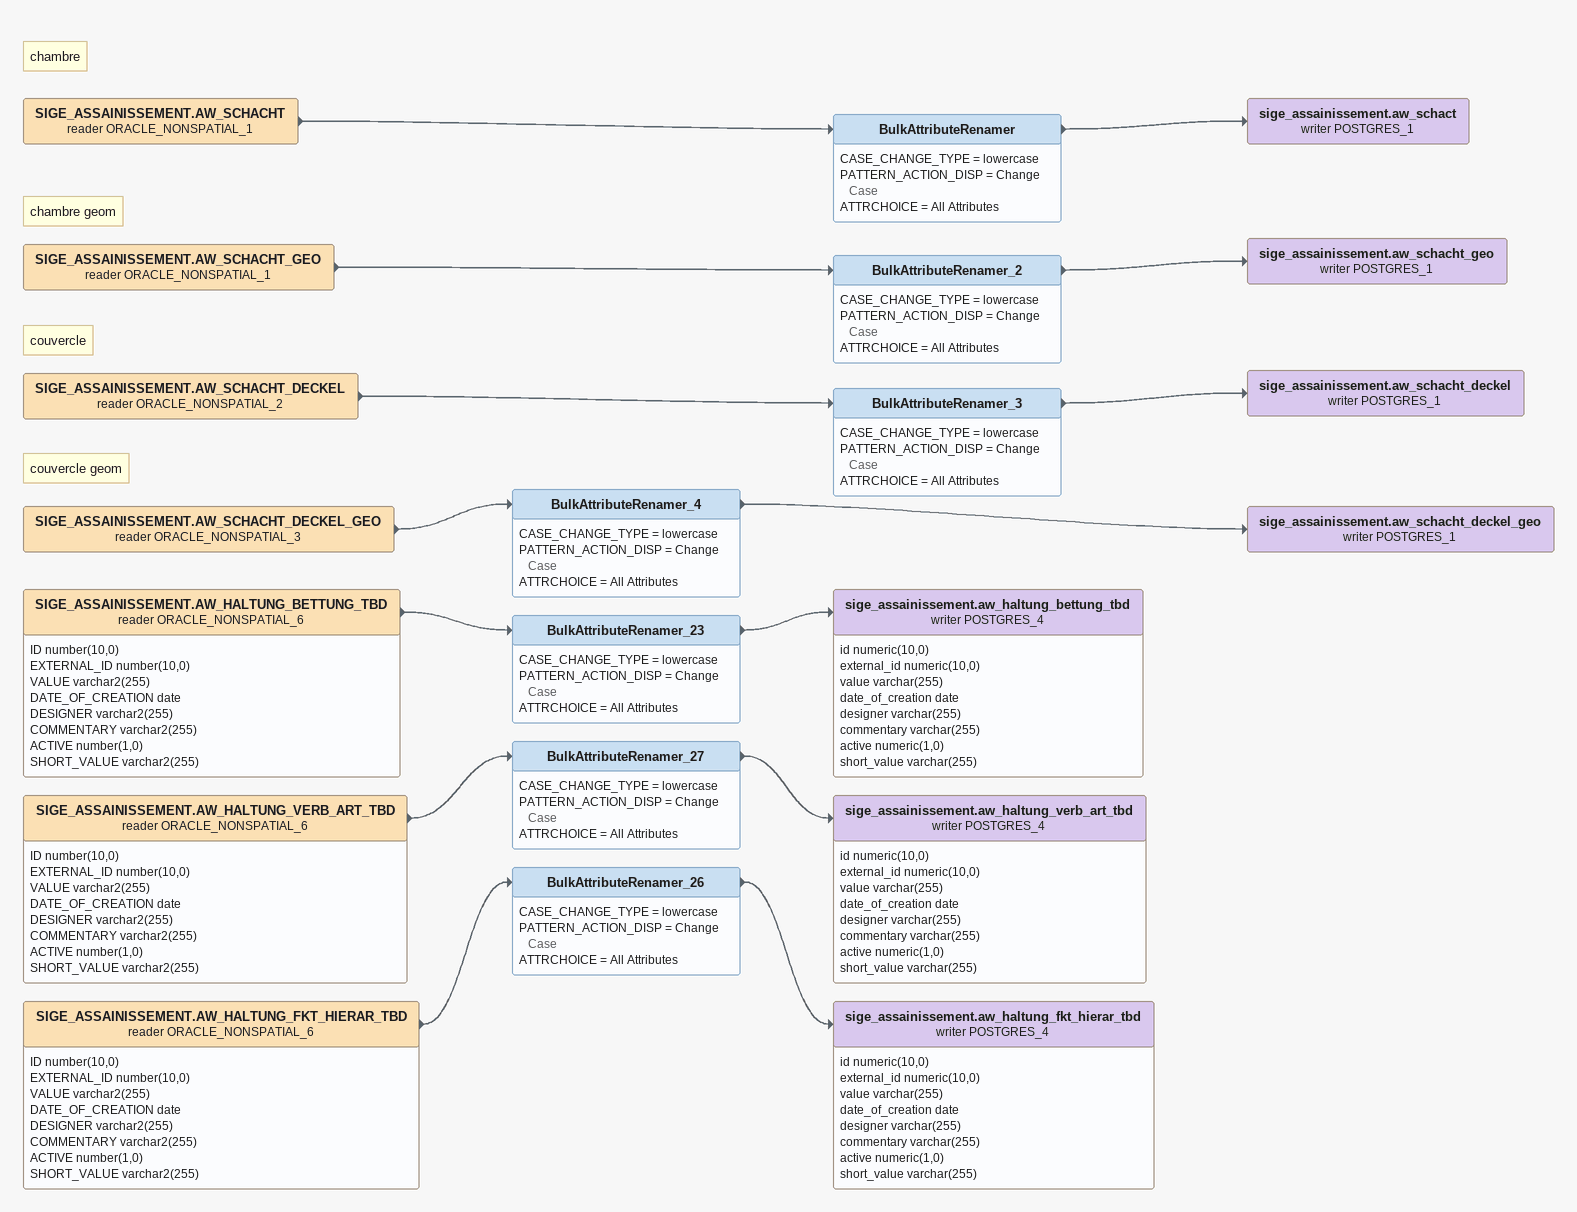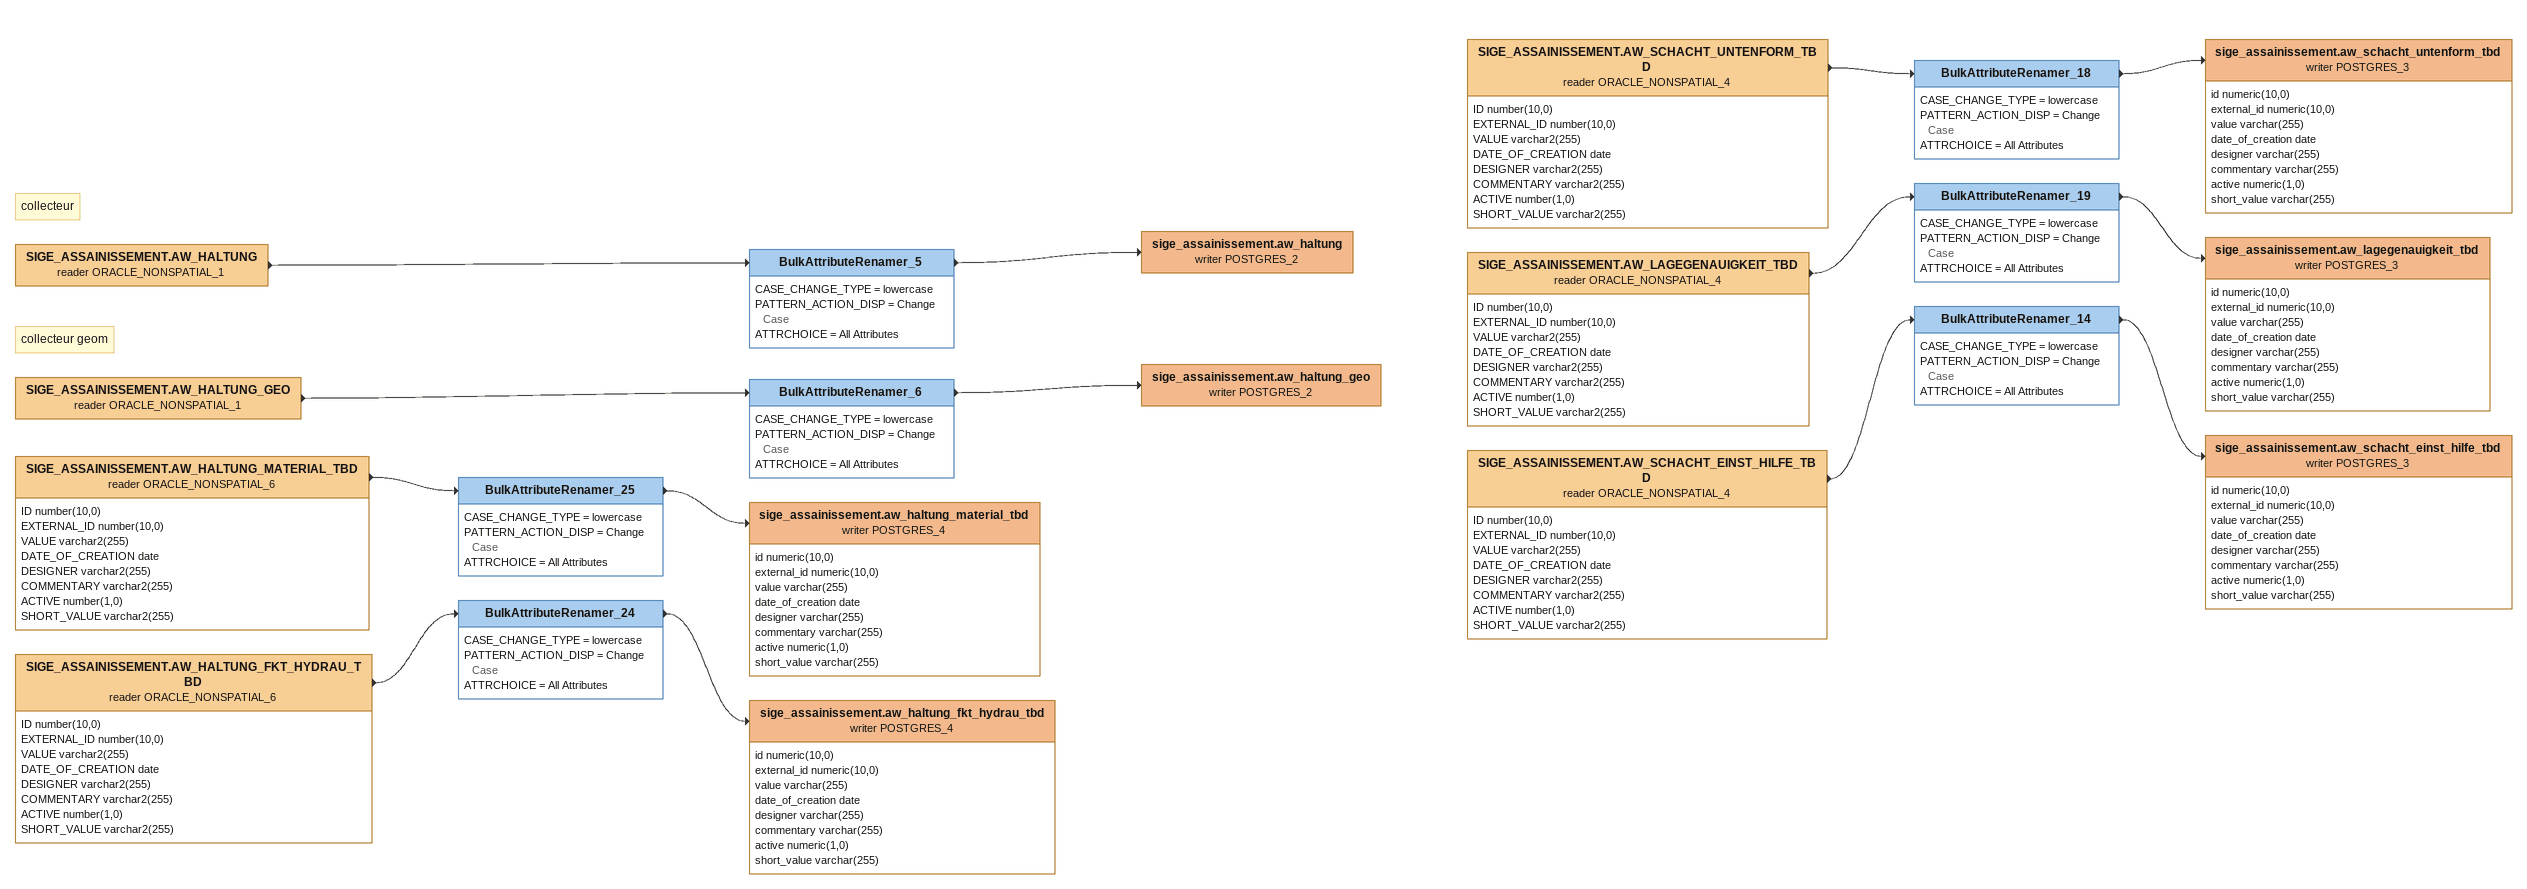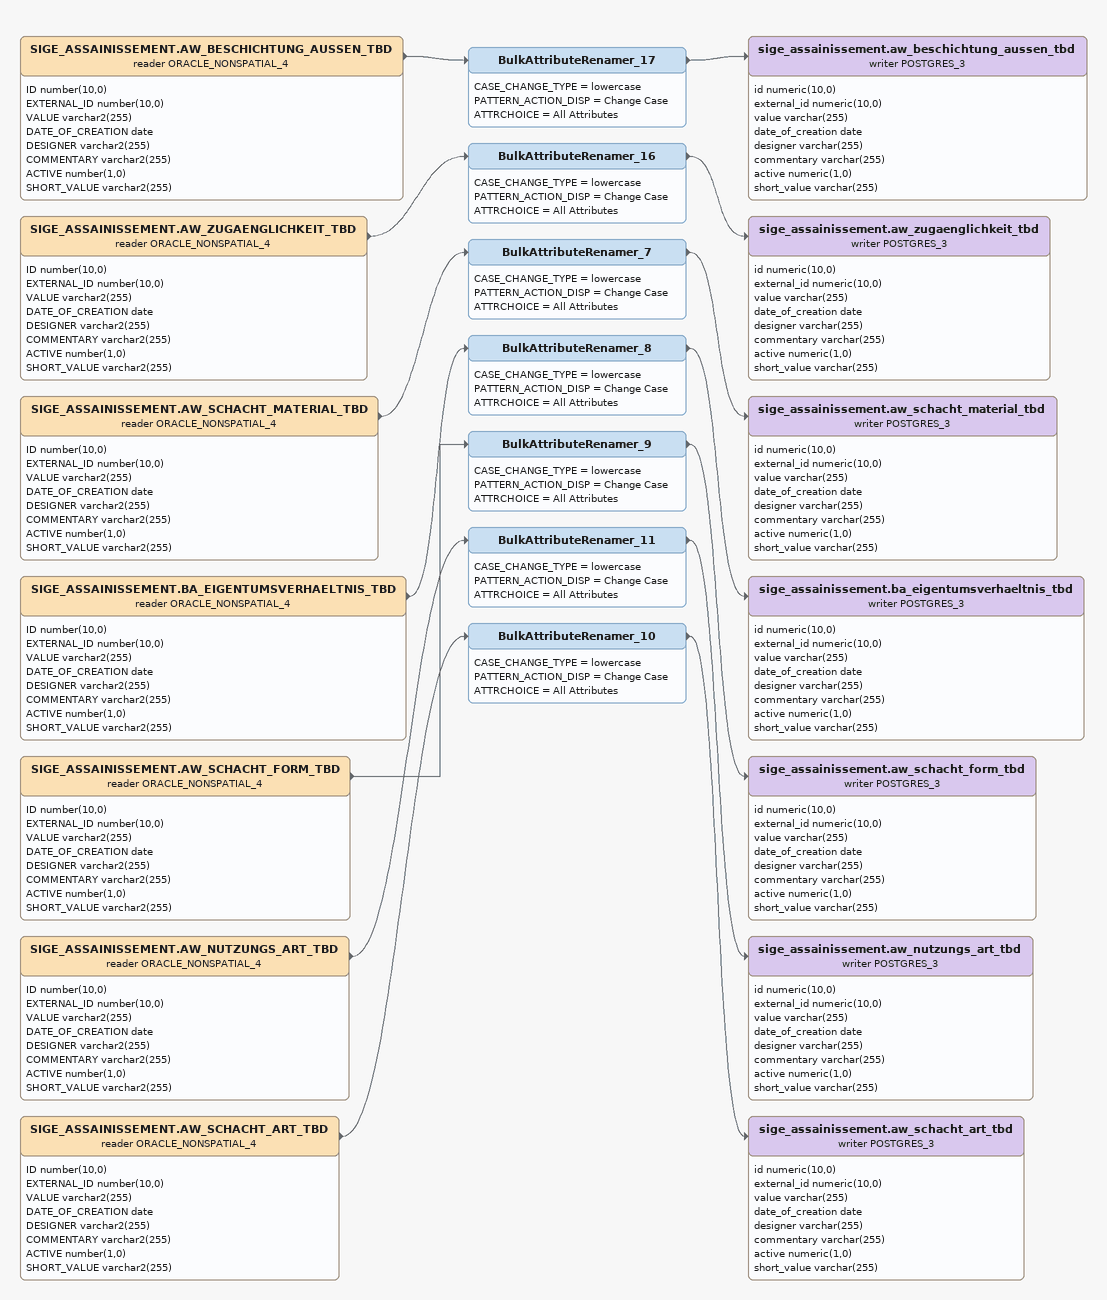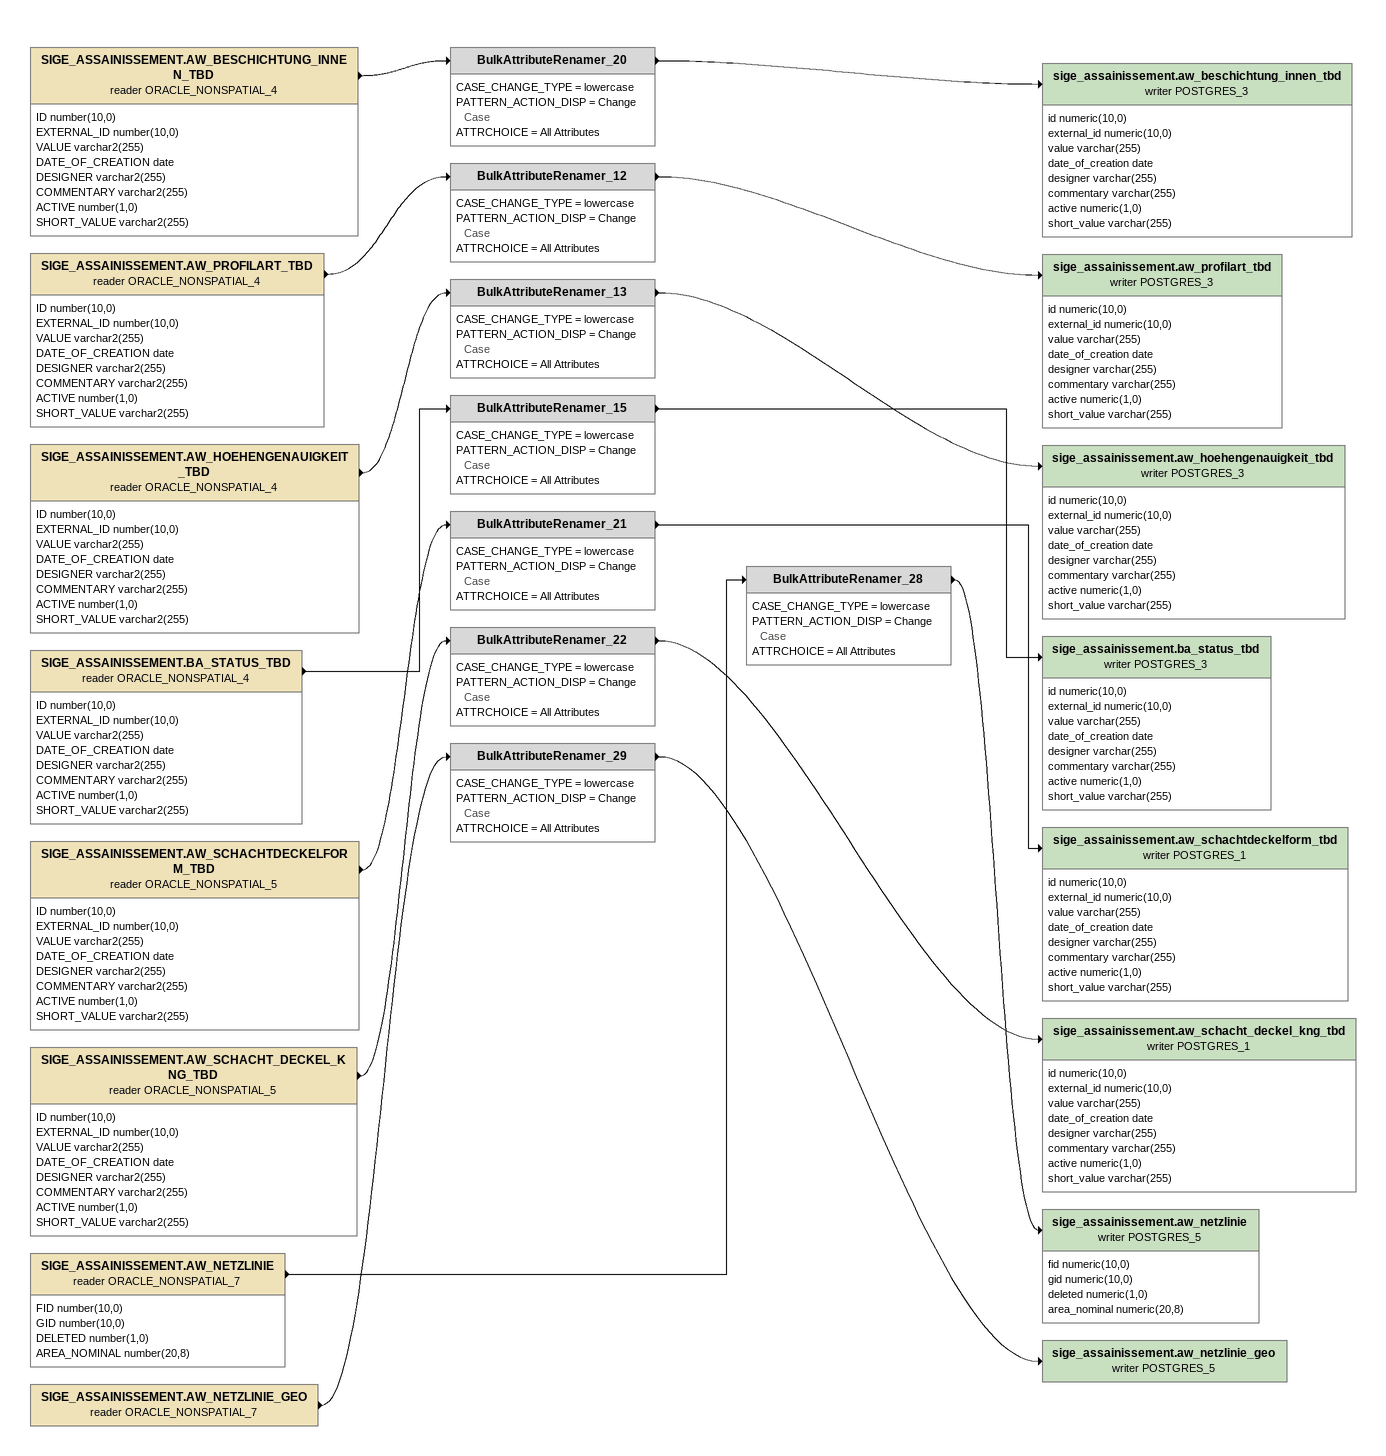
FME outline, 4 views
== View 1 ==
Note: chambre
SIGE_ASSAINISSEMENT.AW_SCHACHT (reader ORACLE_NONSPATIAL_1)
    -> BulkAttributeRenamer
BulkAttributeRenamer
    CASE_CHANGE_TYPE = lowercase
    PATTERN_ACTION_DISP = Change Case
    ATTRCHOICE = All Attributes
    -> sige_assainissement.aw_schact (writer POSTGRES_1)
sige_assainissement.aw_schact (writer POSTGRES_1)
Note: chambre geom
SIGE_ASSAINISSEMENT.AW_SCHACHT_GEO (reader ORACLE_NONSPATIAL_1)
    -> BulkAttributeRenamer_2
BulkAttributeRenamer_2
    CASE_CHANGE_TYPE = lowercase
    PATTERN_ACTION_DISP = Change Case
    ATTRCHOICE = All Attributes
    -> sige_assainissement.aw_schacht_geo (writer POSTGRES_1)
sige_assainissement.aw_schacht_geo (writer POSTGRES_1)
Note: couvercle
SIGE_ASSAINISSEMENT.AW_SCHACHT_DECKEL (reader ORACLE_NONSPATIAL_2)
    -> BulkAttributeRenamer_3
BulkAttributeRenamer_3
    CASE_CHANGE_TYPE = lowercase
    PATTERN_ACTION_DISP = Change Case
    ATTRCHOICE = All Attributes
    -> sige_assainissement.aw_schacht_deckel (writer POSTGRES_1)
sige_assainissement.aw_schacht_deckel (writer POSTGRES_1)
Note: couvercle geom
SIGE_ASSAINISSEMENT.AW_SCHACHT_DECKEL_GEO (reader ORACLE_NONSPATIAL_3)
    -> BulkAttributeRenamer_4
BulkAttributeRenamer_4
    CASE_CHANGE_TYPE = lowercase
    PATTERN_ACTION_DISP = Change Case
    ATTRCHOICE = All Attributes
    -> sige_assainissement.aw_schacht_deckel_geo (writer POSTGRES_1)
sige_assainissement.aw_schacht_deckel_geo (writer POSTGRES_1)
SIGE_ASSAINISSEMENT.AW_HALTUNG_BETTUNG_TBD (reader ORACLE_NONSPATIAL_6)
    attributes: ID number(10,0), EXTERNAL_ID number(10,0), VALUE varchar2(255), DATE_OF_CREATION date, DESIGNER varchar2(255), COMMENTARY varchar2(255), ACTIVE number(1,0), SHORT_VALUE varchar2(255)
    -> BulkAttributeRenamer_23
BulkAttributeRenamer_23
    CASE_CHANGE_TYPE = lowercase
    PATTERN_ACTION_DISP = Change Case
    ATTRCHOICE = All Attributes
    -> sige_assainissement.aw_haltung_bettung_tbd (writer POSTGRES_4)
sige_assainissement.aw_haltung_bettung_tbd (writer POSTGRES_4)
    attributes: id numeric(10,0), external_id numeric(10,0), value varchar(255), date_of_creation date, designer varchar(255), commentary varchar(255), active numeric(1,0), short_value varchar(255)
SIGE_ASSAINISSEMENT.AW_HALTUNG_VERB_ART_TBD (reader ORACLE_NONSPATIAL_6)
    attributes: ID number(10,0), EXTERNAL_ID number(10,0), VALUE varchar2(255), DATE_OF_CREATION date, DESIGNER varchar2(255), COMMENTARY varchar2(255), ACTIVE number(1,0), SHORT_VALUE varchar2(255)
    -> BulkAttributeRenamer_27
BulkAttributeRenamer_27
    CASE_CHANGE_TYPE = lowercase
    PATTERN_ACTION_DISP = Change Case
    ATTRCHOICE = All Attributes
    -> sige_assainissement.aw_haltung_verb_art_tbd (writer POSTGRES_4)
sige_assainissement.aw_haltung_verb_art_tbd (writer POSTGRES_4)
    attributes: id numeric(10,0), external_id numeric(10,0), value varchar(255), date_of_creation date, designer varchar(255), commentary varchar(255), active numeric(1,0), short_value varchar(255)
SIGE_ASSAINISSEMENT.AW_HALTUNG_FKT_HIERAR_TBD (reader ORACLE_NONSPATIAL_6)
    attributes: ID number(10,0), EXTERNAL_ID number(10,0), VALUE varchar2(255), DATE_OF_CREATION date, DESIGNER varchar2(255), COMMENTARY varchar2(255), ACTIVE number(1,0), SHORT_VALUE varchar2(255)
    -> BulkAttributeRenamer_26
BulkAttributeRenamer_26
    CASE_CHANGE_TYPE = lowercase
    PATTERN_ACTION_DISP = Change Case
    ATTRCHOICE = All Attributes
    -> sige_assainissement.aw_haltung_fkt_hierar_tbd (writer POSTGRES_4)
sige_assainissement.aw_haltung_fkt_hierar_tbd (writer POSTGRES_4)
    attributes: id numeric(10,0), external_id numeric(10,0), value varchar(255), date_of_creation date, designer varchar(255), commentary varchar(255), active numeric(1,0), short_value varchar(255)

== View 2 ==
SIGE_ASSAINISSEMENT.AW_HALTUNG_MATERIAL_TBD (reader ORACLE_NONSPATIAL_6)
    attributes: ID number(10,0), EXTERNAL_ID number(10,0), VALUE varchar2(255), DATE_OF_CREATION date, DESIGNER varchar2(255), COMMENTARY varchar2(255), ACTIVE number(1,0), SHORT_VALUE varchar2(255)
    -> BulkAttributeRenamer_25
BulkAttributeRenamer_25
    CASE_CHANGE_TYPE = lowercase
    PATTERN_ACTION_DISP = Change Case
    ATTRCHOICE = All Attributes
    -> sige_assainissement.aw_haltung_material_tbd (writer POSTGRES_4)
sige_assainissement.aw_haltung_material_tbd (writer POSTGRES_4)
    attributes: id numeric(10,0), external_id numeric(10,0), value varchar(255), date_of_creation date, designer varchar(255), commentary varchar(255), active numeric(1,0), short_value varchar(255)
SIGE_ASSAINISSEMENT.AW_HALTUNG_FKT_HYDRAU_TBD (reader ORACLE_NONSPATIAL_6)
    attributes: ID number(10,0), EXTERNAL_ID number(10,0), VALUE varchar2(255), DATE_OF_CREATION date, DESIGNER varchar2(255), COMMENTARY varchar2(255), ACTIVE number(1,0), SHORT_VALUE varchar2(255)
    -> BulkAttributeRenamer_24
BulkAttributeRenamer_24
    CASE_CHANGE_TYPE = lowercase
    PATTERN_ACTION_DISP = Change Case
    ATTRCHOICE = All Attributes
    -> sige_assainissement.aw_haltung_fkt_hydrau_tbd (writer POSTGRES_4)
sige_assainissement.aw_haltung_fkt_hydrau_tbd (writer POSTGRES_4)
    attributes: id numeric(10,0), external_id numeric(10,0), value varchar(255), date_of_creation date, designer varchar(255), commentary varchar(255), active numeric(1,0), short_value varchar(255)
Note: collecteur
SIGE_ASSAINISSEMENT.AW_HALTUNG (reader ORACLE_NONSPATIAL_1)
    -> BulkAttributeRenamer_5
BulkAttributeRenamer_5
    CASE_CHANGE_TYPE = lowercase
    PATTERN_ACTION_DISP = Change Case
    ATTRCHOICE = All Attributes
    -> sige_assainissement.aw_haltung (writer POSTGRES_2)
sige_assainissement.aw_haltung (writer POSTGRES_2)
Note: collecteur geom
SIGE_ASSAINISSEMENT.AW_HALTUNG_GEO (reader ORACLE_NONSPATIAL_1)
    -> BulkAttributeRenamer_6
BulkAttributeRenamer_6
    CASE_CHANGE_TYPE = lowercase
    PATTERN_ACTION_DISP = Change Case
    ATTRCHOICE = All Attributes
    -> sige_assainissement.aw_haltung_geo (writer POSTGRES_2)
sige_assainissement.aw_haltung_geo (writer POSTGRES_2)
SIGE_ASSAINISSEMENT.AW_SCHACHT_EINST_HILFE_TBD (reader ORACLE_NONSPATIAL_4)
    attributes: ID number(10,0), EXTERNAL_ID number(10,0), VALUE varchar2(255), DATE_OF_CREATION date, DESIGNER varchar2(255), COMMENTARY varchar2(255), ACTIVE number(1,0), SHORT_VALUE varchar2(255)
    -> BulkAttributeRenamer_14
BulkAttributeRenamer_14
    CASE_CHANGE_TYPE = lowercase
    PATTERN_ACTION_DISP = Change Case
    ATTRCHOICE = All Attributes
    -> sige_assainissement.aw_schacht_einst_hilfe_tbd (writer POSTGRES_3)
sige_assainissement.aw_schacht_einst_hilfe_tbd (writer POSTGRES_3)
    attributes: id numeric(10,0), external_id numeric(10,0), value varchar(255), date_of_creation date, designer varchar(255), commentary varchar(255), active numeric(1,0), short_value varchar(255)
SIGE_ASSAINISSEMENT.AW_SCHACHT_UNTENFORM_TBD (reader ORACLE_NONSPATIAL_4)
    attributes: ID number(10,0), EXTERNAL_ID number(10,0), VALUE varchar2(255), DATE_OF_CREATION date, DESIGNER varchar2(255), COMMENTARY varchar2(255), ACTIVE number(1,0), SHORT_VALUE varchar2(255)
    -> BulkAttributeRenamer_18
BulkAttributeRenamer_18
    CASE_CHANGE_TYPE = lowercase
    PATTERN_ACTION_DISP = Change Case
    ATTRCHOICE = All Attributes
    -> sige_assainissement.aw_schacht_untenform_tbd (writer POSTGRES_3)
sige_assainissement.aw_schacht_untenform_tbd (writer POSTGRES_3)
    attributes: id numeric(10,0), external_id numeric(10,0), value varchar(255), date_of_creation date, designer varchar(255), commentary varchar(255), active numeric(1,0), short_value varchar(255)
SIGE_ASSAINISSEMENT.AW_LAGEGENAUIGKEIT_TBD (reader ORACLE_NONSPATIAL_4)
    attributes: ID number(10,0), EXTERNAL_ID number(10,0), VALUE varchar2(255), DATE_OF_CREATION date, DESIGNER varchar2(255), COMMENTARY varchar2(255), ACTIVE number(1,0), SHORT_VALUE varchar2(255)
    -> BulkAttributeRenamer_19
BulkAttributeRenamer_19
    CASE_CHANGE_TYPE = lowercase
    PATTERN_ACTION_DISP = Change Case
    ATTRCHOICE = All Attributes
    -> sige_assainissement.aw_lagegenauigkeit_tbd (writer POSTGRES_3)
sige_assainissement.aw_lagegenauigkeit_tbd (writer POSTGRES_3)
    attributes: id numeric(10,0), external_id numeric(10,0), value varchar(255), date_of_creation date, designer varchar(255), commentary varchar(255), active numeric(1,0), short_value varchar(255)

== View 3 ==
SIGE_ASSAINISSEMENT.AW_BESCHICHTUNG_AUSSEN_TBD (reader ORACLE_NONSPATIAL_4)
    attributes: ID number(10,0), EXTERNAL_ID number(10,0), VALUE varchar2(255), DATE_OF_CREATION date, DESIGNER varchar2(255), COMMENTARY varchar2(255), ACTIVE number(1,0), SHORT_VALUE varchar2(255)
    -> BulkAttributeRenamer_17
BulkAttributeRenamer_17
    CASE_CHANGE_TYPE = lowercase
    PATTERN_ACTION_DISP = Change Case
    ATTRCHOICE = All Attributes
    -> sige_assainissement.aw_beschichtung_aussen_tbd (writer POSTGRES_3)
sige_assainissement.aw_beschichtung_aussen_tbd (writer POSTGRES_3)
    attributes: id numeric(10,0), external_id numeric(10,0), value varchar(255), date_of_creation date, designer varchar(255), commentary varchar(255), active numeric(1,0), short_value varchar(255)
SIGE_ASSAINISSEMENT.AW_ZUGAENGLICHKEIT_TBD (reader ORACLE_NONSPATIAL_4)
    attributes: ID number(10,0), EXTERNAL_ID number(10,0), VALUE varchar2(255), DATE_OF_CREATION date, DESIGNER varchar2(255), COMMENTARY varchar2(255), ACTIVE number(1,0), SHORT_VALUE varchar2(255)
    -> BulkAttributeRenamer_16
BulkAttributeRenamer_16
    CASE_CHANGE_TYPE = lowercase
    PATTERN_ACTION_DISP = Change Case
    ATTRCHOICE = All Attributes
    -> sige_assainissement.aw_zugaenglichkeit_tbd (writer POSTGRES_3)
sige_assainissement.aw_zugaenglichkeit_tbd (writer POSTGRES_3)
    attributes: id numeric(10,0), external_id numeric(10,0), value varchar(255), date_of_creation date, designer varchar(255), commentary varchar(255), active numeric(1,0), short_value varchar(255)
SIGE_ASSAINISSEMENT.AW_SCHACHT_MATERIAL_TBD (reader ORACLE_NONSPATIAL_4)
    attributes: ID number(10,0), EXTERNAL_ID number(10,0), VALUE varchar2(255), DATE_OF_CREATION date, DESIGNER varchar2(255), COMMENTARY varchar2(255), ACTIVE number(1,0), SHORT_VALUE varchar2(255)
    -> BulkAttributeRenamer_7
BulkAttributeRenamer_7
    CASE_CHANGE_TYPE = lowercase
    PATTERN_ACTION_DISP = Change Case
    ATTRCHOICE = All Attributes
    -> sige_assainissement.aw_schacht_material_tbd (writer POSTGRES_3)
sige_assainissement.aw_schacht_material_tbd (writer POSTGRES_3)
    attributes: id numeric(10,0), external_id numeric(10,0), value varchar(255), date_of_creation date, designer varchar(255), commentary varchar(255), active numeric(1,0), short_value varchar(255)
SIGE_ASSAINISSEMENT.BA_EIGENTUMSVERHAELTNIS_TBD (reader ORACLE_NONSPATIAL_4)
    attributes: ID number(10,0), EXTERNAL_ID number(10,0), VALUE varchar2(255), DATE_OF_CREATION date, DESIGNER varchar2(255), COMMENTARY varchar2(255), ACTIVE number(1,0), SHORT_VALUE varchar2(255)
    -> BulkAttributeRenamer_8
BulkAttributeRenamer_8
    CASE_CHANGE_TYPE = lowercase
    PATTERN_ACTION_DISP = Change Case
    ATTRCHOICE = All Attributes
    -> sige_assainissement.ba_eigentumsverhaeltnis_tbd (writer POSTGRES_3)
sige_assainissement.ba_eigentumsverhaeltnis_tbd (writer POSTGRES_3)
    attributes: id numeric(10,0), external_id numeric(10,0), value varchar(255), date_of_creation date, designer varchar(255), commentary varchar(255), active numeric(1,0), short_value varchar(255)
SIGE_ASSAINISSEMENT.AW_SCHACHT_FORM_TBD (reader ORACLE_NONSPATIAL_4)
    attributes: ID number(10,0), EXTERNAL_ID number(10,0), VALUE varchar2(255), DATE_OF_CREATION date, DESIGNER varchar2(255), COMMENTARY varchar2(255), ACTIVE number(1,0), SHORT_VALUE varchar2(255)
    -> BulkAttributeRenamer_9
BulkAttributeRenamer_9
    CASE_CHANGE_TYPE = lowercase
    PATTERN_ACTION_DISP = Change Case
    ATTRCHOICE = All Attributes
    -> sige_assainissement.aw_schacht_form_tbd (writer POSTGRES_3)
sige_assainissement.aw_schacht_form_tbd (writer POSTGRES_3)
    attributes: id numeric(10,0), external_id numeric(10,0), value varchar(255), date_of_creation date, designer varchar(255), commentary varchar(255), active numeric(1,0), short_value varchar(255)
SIGE_ASSAINISSEMENT.AW_NUTZUNGS_ART_TBD (reader ORACLE_NONSPATIAL_4)
    attributes: ID number(10,0), EXTERNAL_ID number(10,0), VALUE varchar2(255), DATE_OF_CREATION date, DESIGNER varchar2(255), COMMENTARY varchar2(255), ACTIVE number(1,0), SHORT_VALUE varchar2(255)
    -> BulkAttributeRenamer_11
BulkAttributeRenamer_11
    CASE_CHANGE_TYPE = lowercase
    PATTERN_ACTION_DISP = Change Case
    ATTRCHOICE = All Attributes
    -> sige_assainissement.aw_nutzungs_art_tbd (writer POSTGRES_3)
sige_assainissement.aw_nutzungs_art_tbd (writer POSTGRES_3)
    attributes: id numeric(10,0), external_id numeric(10,0), value varchar(255), date_of_creation date, designer varchar(255), commentary varchar(255), active numeric(1,0), short_value varchar(255)
SIGE_ASSAINISSEMENT.AW_SCHACHT_ART_TBD (reader ORACLE_NONSPATIAL_4)
    attributes: ID number(10,0), EXTERNAL_ID number(10,0), VALUE varchar2(255), DATE_OF_CREATION date, DESIGNER varchar2(255), COMMENTARY varchar2(255), ACTIVE number(1,0), SHORT_VALUE varchar2(255)
    -> BulkAttributeRenamer_10
BulkAttributeRenamer_10
    CASE_CHANGE_TYPE = lowercase
    PATTERN_ACTION_DISP = Change Case
    ATTRCHOICE = All Attributes
    -> sige_assainissement.aw_schacht_art_tbd (writer POSTGRES_3)
sige_assainissement.aw_schacht_art_tbd (writer POSTGRES_3)
    attributes: id numeric(10,0), external_id numeric(10,0), value varchar(255), date_of_creation date, designer varchar(255), commentary varchar(255), active numeric(1,0), short_value varchar(255)

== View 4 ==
SIGE_ASSAINISSEMENT.AW_BESCHICHTUNG_INNEN_TBD (reader ORACLE_NONSPATIAL_4)
    attributes: ID number(10,0), EXTERNAL_ID number(10,0), VALUE varchar2(255), DATE_OF_CREATION date, DESIGNER varchar2(255), COMMENTARY varchar2(255), ACTIVE number(1,0), SHORT_VALUE varchar2(255)
    -> BulkAttributeRenamer_20
BulkAttributeRenamer_20
    CASE_CHANGE_TYPE = lowercase
    PATTERN_ACTION_DISP = Change Case
    ATTRCHOICE = All Attributes
    -> sige_assainissement.aw_beschichtung_innen_tbd (writer POSTGRES_3)
sige_assainissement.aw_beschichtung_innen_tbd (writer POSTGRES_3)
    attributes: id numeric(10,0), external_id numeric(10,0), value varchar(255), date_of_creation date, designer varchar(255), commentary varchar(255), active numeric(1,0), short_value varchar(255)
SIGE_ASSAINISSEMENT.AW_PROFILART_TBD (reader ORACLE_NONSPATIAL_4)
    attributes: ID number(10,0), EXTERNAL_ID number(10,0), VALUE varchar2(255), DATE_OF_CREATION date, DESIGNER varchar2(255), COMMENTARY varchar2(255), ACTIVE number(1,0), SHORT_VALUE varchar2(255)
    -> BulkAttributeRenamer_12
BulkAttributeRenamer_12
    CASE_CHANGE_TYPE = lowercase
    PATTERN_ACTION_DISP = Change Case
    ATTRCHOICE = All Attributes
    -> sige_assainissement.aw_profilart_tbd (writer POSTGRES_3)
sige_assainissement.aw_profilart_tbd (writer POSTGRES_3)
    attributes: id numeric(10,0), external_id numeric(10,0), value varchar(255), date_of_creation date, designer varchar(255), commentary varchar(255), active numeric(1,0), short_value varchar(255)
SIGE_ASSAINISSEMENT.AW_HOEHENGENAUIGKEIT_TBD (reader ORACLE_NONSPATIAL_4)
    attributes: ID number(10,0), EXTERNAL_ID number(10,0), VALUE varchar2(255), DATE_OF_CREATION date, DESIGNER varchar2(255), COMMENTARY varchar2(255), ACTIVE number(1,0), SHORT_VALUE varchar2(255)
    -> BulkAttributeRenamer_13
BulkAttributeRenamer_13
    CASE_CHANGE_TYPE = lowercase
    PATTERN_ACTION_DISP = Change Case
    ATTRCHOICE = All Attributes
    -> sige_assainissement.aw_hoehengenauigkeit_tbd (writer POSTGRES_3)
sige_assainissement.aw_hoehengenauigkeit_tbd (writer POSTGRES_3)
    attributes: id numeric(10,0), external_id numeric(10,0), value varchar(255), date_of_creation date, designer varchar(255), commentary varchar(255), active numeric(1,0), short_value varchar(255)
SIGE_ASSAINISSEMENT.BA_STATUS_TBD (reader ORACLE_NONSPATIAL_4)
    attributes: ID number(10,0), EXTERNAL_ID number(10,0), VALUE varchar2(255), DATE_OF_CREATION date, DESIGNER varchar2(255), COMMENTARY varchar2(255), ACTIVE number(1,0), SHORT_VALUE varchar2(255)
    -> BulkAttributeRenamer_15
BulkAttributeRenamer_15
    CASE_CHANGE_TYPE = lowercase
    PATTERN_ACTION_DISP = Change Case
    ATTRCHOICE = All Attributes
    -> sige_assainissement.ba_status_tbd (writer POSTGRES_3)
sige_assainissement.ba_status_tbd (writer POSTGRES_3)
    attributes: id numeric(10,0), external_id numeric(10,0), value varchar(255), date_of_creation date, designer varchar(255), commentary varchar(255), active numeric(1,0), short_value varchar(255)
SIGE_ASSAINISSEMENT.AW_SCHACHTDECKELFORM_TBD (reader ORACLE_NONSPATIAL_5)
    attributes: ID number(10,0), EXTERNAL_ID number(10,0), VALUE varchar2(255), DATE_OF_CREATION date, DESIGNER varchar2(255), COMMENTARY varchar2(255), ACTIVE number(1,0), SHORT_VALUE varchar2(255)
    -> BulkAttributeRenamer_21
BulkAttributeRenamer_21
    CASE_CHANGE_TYPE = lowercase
    PATTERN_ACTION_DISP = Change Case
    ATTRCHOICE = All Attributes
    -> sige_assainissement.aw_schachtdeckelform_tbd (writer POSTGRES_1)
sige_assainissement.aw_schachtdeckelform_tbd (writer POSTGRES_1)
    attributes: id numeric(10,0), external_id numeric(10,0), value varchar(255), date_of_creation date, designer varchar(255), commentary varchar(255), active numeric(1,0), short_value varchar(255)
SIGE_ASSAINISSEMENT.AW_SCHACHT_DECKEL_KNG_TBD (reader ORACLE_NONSPATIAL_5)
    attributes: ID number(10,0), EXTERNAL_ID number(10,0), VALUE varchar2(255), DATE_OF_CREATION date, DESIGNER varchar2(255), COMMENTARY varchar2(255), ACTIVE number(1,0), SHORT_VALUE varchar2(255)
    -> BulkAttributeRenamer_22
BulkAttributeRenamer_22
    CASE_CHANGE_TYPE = lowercase
    PATTERN_ACTION_DISP = Change Case
    ATTRCHOICE = All Attributes
    -> sige_assainissement.aw_schacht_deckel_kng_tbd (writer POSTGRES_1)
sige_assainissement.aw_schacht_deckel_kng_tbd (writer POSTGRES_1)
    attributes: id numeric(10,0), external_id numeric(10,0), value varchar(255), date_of_creation date, designer varchar(255), commentary varchar(255), active numeric(1,0), short_value varchar(255)
SIGE_ASSAINISSEMENT.AW_NETZLINIE (reader ORACLE_NONSPATIAL_7)
    attributes: FID number(10,0), GID number(10,0), DELETED number(1,0), AREA_NOMINAL number(20,8)
    -> BulkAttributeRenamer_28
BulkAttributeRenamer_28
    CASE_CHANGE_TYPE = lowercase
    PATTERN_ACTION_DISP = Change Case
    ATTRCHOICE = All Attributes
    -> sige_assainissement.aw_netzlinie (writer POSTGRES_5)
sige_assainissement.aw_netzlinie (writer POSTGRES_5)
    attributes: fid numeric(10,0), gid numeric(10,0), deleted numeric(1,0), area_nominal numeric(20,8)
SIGE_ASSAINISSEMENT.AW_NETZLINIE_GEO (reader ORACLE_NONSPATIAL_7)
    -> BulkAttributeRenamer_29
BulkAttributeRenamer_29
    CASE_CHANGE_TYPE = lowercase
    PATTERN_ACTION_DISP = Change Case
    ATTRCHOICE = All Attributes
    -> sige_assainissement.aw_netzlinie_geo (writer POSTGRES_5)
sige_assainissement.aw_netzlinie_geo (writer POSTGRES_5)
